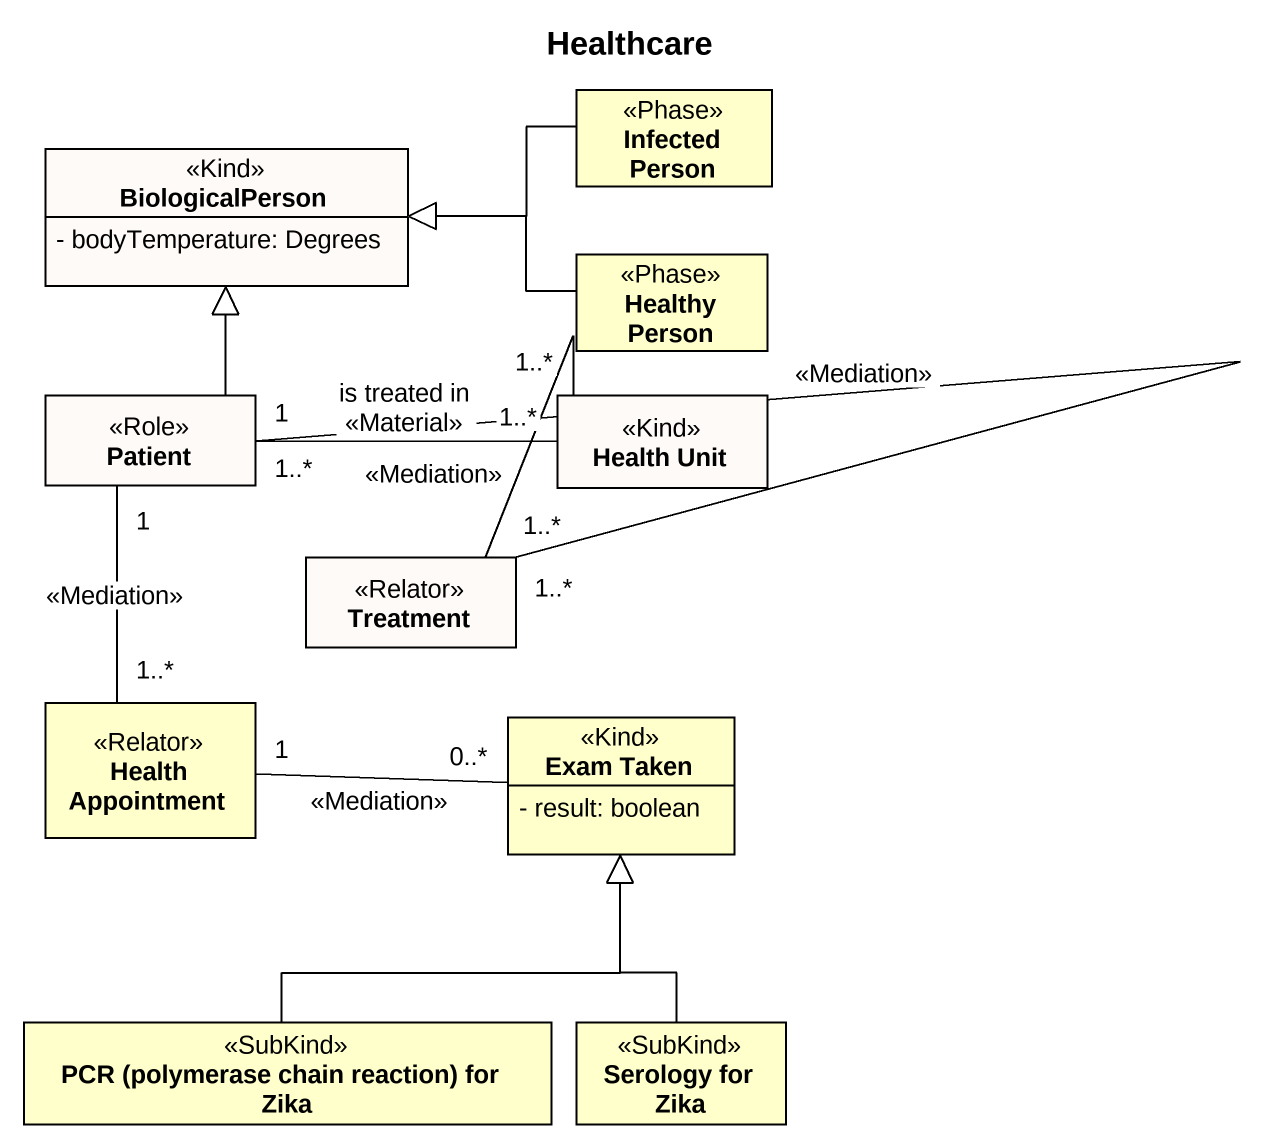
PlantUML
@startuml
title Healthcare
hide circle
hide empty members
skinparam classAttributeIconSize 0
class "Infected Person" as Infected_Person <<Phase>>
class BiologicalPerson <<Kind>> #FEFAF7 {
  - bodyTemperature: Degrees
}
class "Healthy Person" as Healthy_Person <<Phase>>
class Patient <<Role>> #FEFAF7
class "Health Unit" as Health_Unit <<Kind>> #FEFAF7
class Treatment <<Relator>> #FEFAF7
class "Health Appointment" as Health_Appointment <<Relator>>
class "Exam Taken" as Exam_Taken <<Kind>> {
  - result: boolean
}
class "PCR (polymerase chain reaction) for Zika" as PCR_polymerase_chain <<SubKind>>
class "Serology for Zika" as Serology_for_Zika <<SubKind>>
Infected_Person -left-|> BiologicalPerson
Healthy_Person -left-|> BiologicalPerson
Patient -up-|> BiologicalPerson
Patient "1..*" -right- "1..*" Health_Unit : is treated in\n<<Material>>
Treatment "1..*" -up- "1" Patient : <<Mediation>>
Treatment "1..*" -up- "1..*" Health_Unit : <<Mediation>>
Health_Appointment "1..*" -up- "1" Patient : <<Mediation>>
Health_Appointment "1" -right- "0..*" Exam_Taken : <<Mediation>>
PCR_polymerase_chain -up-|> Exam_Taken
Serology_for_Zika -up-|> Exam_Taken
@enduml
